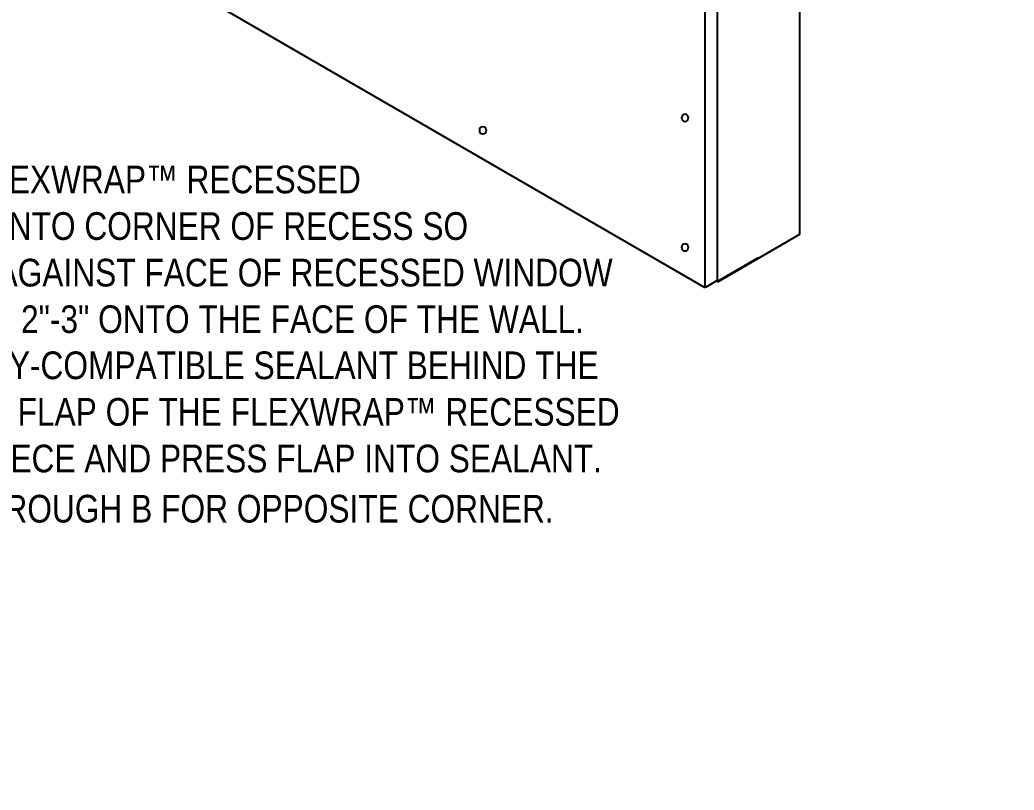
# Model space of a CAD drawing. Header units: inches. Extents: x -24 to 76, y -57 to 19.
# Drawn here: x 2.93 to 8.54, y 3.76 to 8.12 of the extents above; entities that cross this region are included whole.
import ezdxf

# ---------------------------------------------------------------- set-up
doc = ezdxf.new("R2010")
doc.units = ezdxf.units.IN
doc.header["$MEASUREMENT"] = 0
for name, color, linetype, lineweight in [('.ATI-TEXT', 7, 'Continuous', 0), ('G-ANNO-TTLB', 7, 'Continuous', 0), ('TYVEK', 7, 'Continuous', 0), ('WALL SCRATCH', 7, 'Continuous', 0)]:
    doc.layers.add(name, color=color, linetype=linetype, lineweight=lineweight)

# ---------------------------------------------------------------- blocks, each defined once
blk = doc.blocks.new('Block_543')
at = {"layer": '.ATI-TEXT', "char_height": 0.2, "attachment_point": 7}
for s, insert in [('\\C18;\\c0;\\FArial Narrow|b0|i0|c1;\\H0.156250;\\W1.000000;PLACE DUPONT™ FLEXWRAP™ RECESSED', (1.0365, 7.1336)), ('\\C18;\\c0;\\FArial Narrow|b0|i0|c1;\\H0.156250;\\W1.000000;WINDOW CORNERS INTO CORNER OF RECESS SO', (1.0365, 6.8704)), ('\\C18;\\c0;\\FArial Narrow|b0|i0|c1;\\H0.156250;\\W1.000000;EXPOSED BUTYL IS AGAINST FACE OF RECESSED WINDOW ', (1.0365, 6.6072)), ('\\C18;\\c0;\\FArial Narrow|b0|i0|c1;\\H0.156250;\\W1.000000;FRAME AND ADHERE 2"-3" ONTO THE FACE OF THE WALL.', (1.0365, 6.344)), ('\\C18;\\c0;\\FArial Narrow|b0|i0|c1;\\H0.156250;\\W1.000000;APPLY A CHEMICALLY-COMPATIBLE SEALANT BEHIND THE', (1.0464, 6.0837)), ('\\C18;\\c0;\\FArial Narrow|b0|i0|c1;\\H0.156250;\\W1.000000;LOOSE TRIANGULAR FLAP OF THE FLEXWRAP™ RECESSED ', (1.0462, 5.8205)), ('\\C18;\\c0;\\FArial Narrow|b0|i0|c1;\\H0.156250;\\W1.000000;WINDOW CORNER PIECE AND PRESS FLAP INTO SEALANT.', (1.0462, 5.5573))]:
    blk.add_mtext(s, dxfattribs=dict(at, insert=insert))
blk = doc.blocks.new('Block_548')
at = {"layer": '.ATI-TEXT', "insert": (1.0318, 5.2737), "char_height": 0.2, "attachment_point": 7}
blk.add_mtext('\\C18;\\c0;\\FArial Narrow|b0|i0|c1;\\H0.156250;\\W1.000000;REPEAT STEPS A THROUGH B FOR OPPOSITE CORNER.', dxfattribs=at)

msp = doc.modelspace()

# ---------------------------------------------------------------- hatches: boundary and pattern name
at = {"layer": 'G-ANNO-TTLB', "true_color": 0xff00ff, "transparency": 33554687}
h = msp.add_hatch(color=6, dxfattribs=at)
edge = h.paths.add_edge_path()
edge.add_spline(control_points=[(19.9156, -15.0652), (19.9156, -15.0652), (-20.7721, -15.0652), (-20.7721, -15.0652), (-20.7721, -15.0652), (-20.7721, 19.0598), (-20.7721, 19.0598), (-20.7721, 19.0598), (19.9156, 19.0598), (19.9156, 19.0598), (19.9156, 19.0598), (19.9156, -15.0652), (19.9156, -15.0652)], knot_values=[0, 0, 0, 0, 1, 1, 1, 2, 2, 2, 3, 3, 3, 4, 4, 4, 4], degree=3, periodic=0)
edge = h.paths.add_edge_path()
edge.add_spline(control_points=[(-20.6471, 18.9348), (-20.6471, 18.9348), (-20.6471, -14.9402), (-20.6471, -14.9402), (-20.6471, -14.9402), (19.7906, -14.9402), (19.7906, -14.9402), (19.7906, -14.9402), (19.7906, 18.9348), (19.7906, 18.9348), (19.7906, 18.9348), (-20.6471, 18.9348), (-20.6471, 18.9348)], knot_values=[0, 0, 0, 0, 1, 1, 1, 2, 2, 2, 3, 3, 3, 4, 4, 4, 4], degree=3, periodic=0)
edge.add_line((-20.6471, 18.9348), (-20.6471, 18.9348))

# ---------------------------------------------------------------- linework, layer by layer
at = {"layer": 'G-ANNO-TTLB'}
for points in [[(19.9156, -15.0652), (19.9156, -15.0652), (-20.7721, -15.0652), (-20.7721, -15.0652), (-20.7721, -15.0652), (-20.7721, 19.0598), (-20.7721, 19.0598), (-20.7721, 19.0598), (19.9156, 19.0598), (19.9156, 19.0598), (19.9156, 19.0598), (19.9156, -15.0652), (19.9156, -15.0652)], [(-20.6471, 18.9348), (-20.6471, 18.9348), (-20.6471, -14.9402), (-20.6471, -14.9402), (-20.6471, -14.9402), (19.7906, -14.9402), (19.7906, -14.9402), (19.7906, -14.9402), (19.7906, 18.9348), (19.7906, 18.9348), (19.7906, 18.9348), (-20.6471, 18.9348), (-20.6471, 18.9348)]]:
    msp.add_open_spline(points, degree=3, knots=[0, 0, 0, 0, 1, 1, 1, 2, 2, 2, 3, 3, 3, 4, 4, 4, 4], dxfattribs=at)
at = {"layer": 'TYVEK', "color": 33, "lineweight": 25, "true_color": 0xcc9966}
for p, q in [((7.3335, 6.9031), (7.3335, 12.7971)), ((7.3331, 6.9031), (6.8697, 6.6334)), ((7.0994, 6.7704), (6.8661, 6.6354))]:
    msp.add_line(p, q, dxfattribs=at)
at = {"layer": 'WALL SCRATCH', "color": 2, "lineweight": 25, "true_color": 0xffff00}
for p, q in [((6.8694, 6.6438), (6.8694, 12.5329)), ((6.7981, 12.4978), (6.7981, 6.6038)), ((3.0649, 8.7651), (6.7981, 6.6038)), ((6.8675, 6.6425), (6.8007, 6.6038))]:
    msp.add_line(p, q, dxfattribs=at)
at = {"layer": 'WALL SCRATCH', "color": 252, "lineweight": 25, "true_color": 0x848484}
msp.add_lwpolyline([(6.697, 8.0594)], dxfattribs=at)
for centre in [(6.6855, 7.5623), (5.544, 7.4913), (6.6855, 6.83)]:
    msp.add_ellipse(centre, major_axis=(0, 0.0221), ratio=0.812499, dxfattribs=at)

# ---------------------------------------------------------------- block references
at = {"layer": '.ATI-TEXT'}
for name in ['Block_543', 'Block_548']:
    msp.add_blockref(name, (0, 0), dxfattribs=at)

doc.saveas('drawing.dxf')
